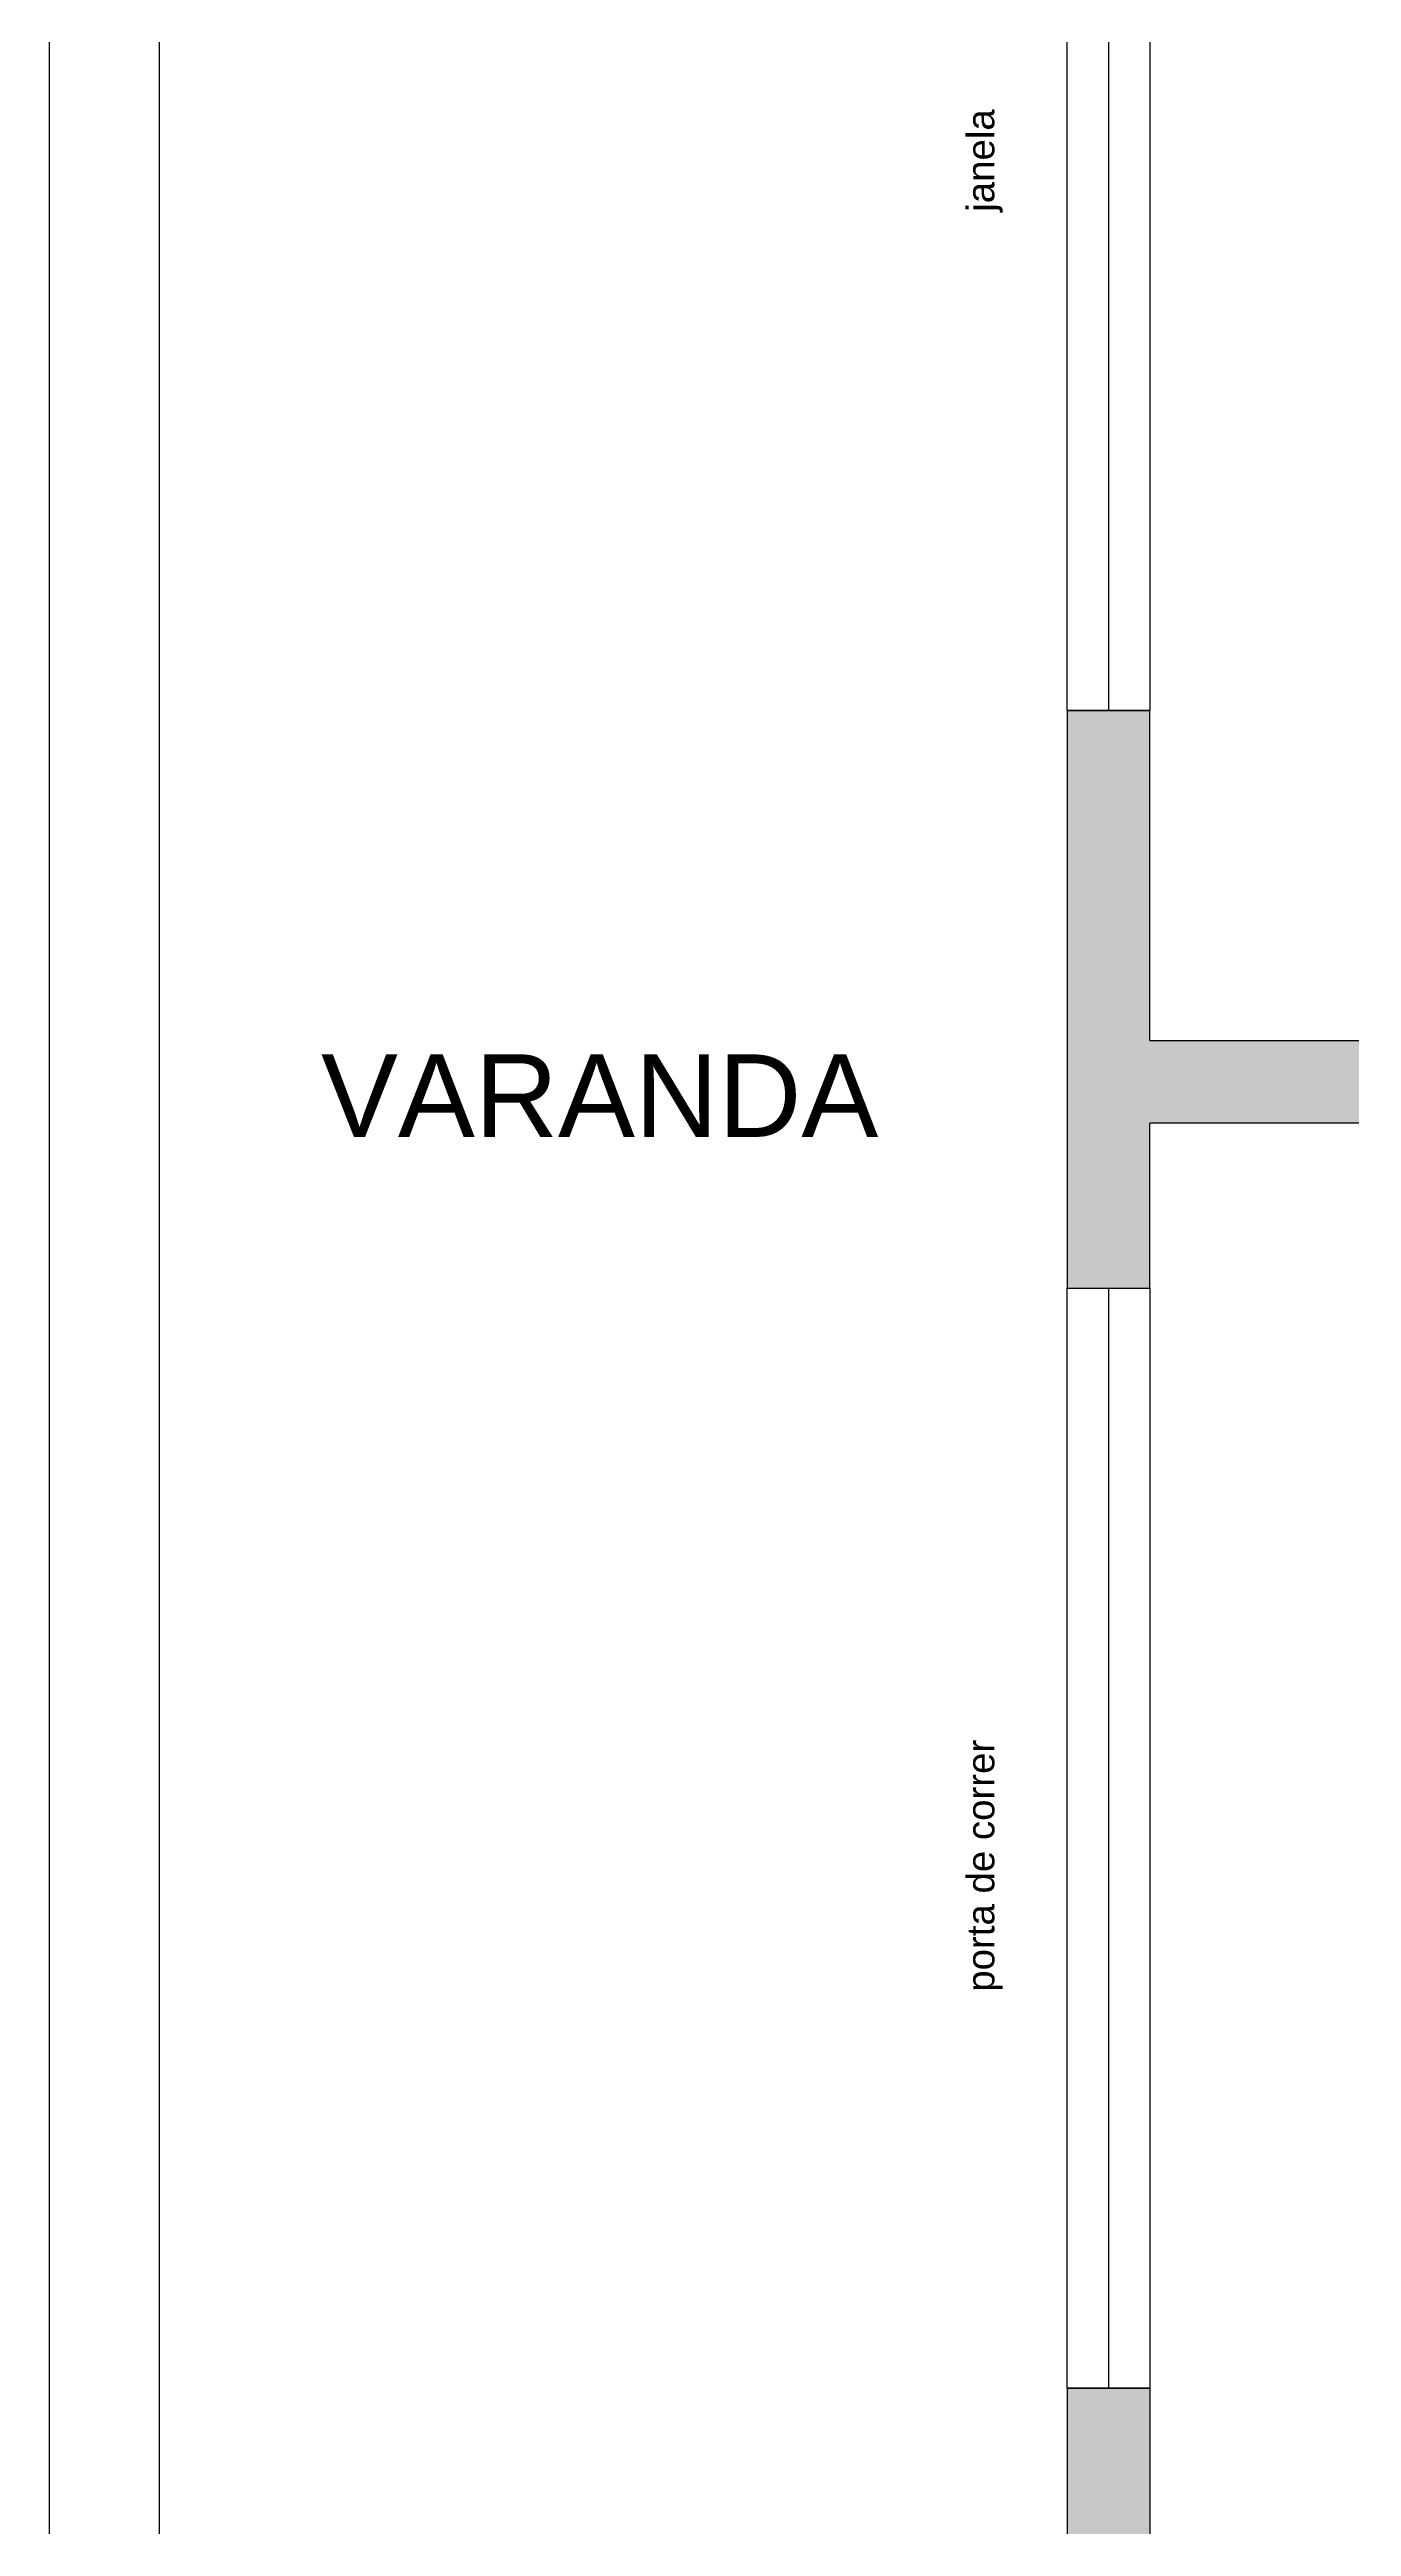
# Model space of a CAD drawing. Header units: metres. Extents: x -6.6 to 15, y 0 to 10.8.
# Drawn here: x 0 to 2.367, y 2.399 to 6.902 of the extents above; entities that cross this region are included whole.
import ezdxf

# ---------------------------------------------------------------- set-up
doc = ezdxf.new("R2010")
doc.units = ezdxf.units.M
for name, color, linetype, lineweight, true_color in [('1 - paredes', 7, 'Continuous', 25, 0x000000), ('2 - portas e janelas', 1, 'Continuous', 25, 0xff0000), ('6 - legendas', 7, 'Continuous', 25, 0x000000)]:
    doc.layers.add(name, color=color, linetype=linetype, lineweight=lineweight, true_color=true_color)
doc.styles.add('textstyle10', font='')
doc.styles.add('textstyle14', font='')
doc.styles.add('textstyle19', font='')
doc.styles.get('textstyle10').set_extended_font_data('Arial')
doc.styles.get('textstyle14').set_extended_font_data('Arial')
doc.styles.get('textstyle19').set_extended_font_data('Arial')

msp = doc.modelspace()

# ---------------------------------------------------------------- hatches: boundary and pattern name
at = {"layer": '1 - paredes', "true_color": 0xa0a0a4}
for points in [[(5.8, 4.95), (2, 4.95), (2, 4.65), (1.85, 4.65), (1.85, 4.95), (1.85, 5.7), (2, 5.7), (2, 5.1), (5.65, 5.1), (5.65, 6.7), (5.8, 6.7)], [(2, 2.15), (1.85, 2.15), (1.85, 2.65), (2, 2.65)]]:
    msp.add_hatch(color=252, dxfattribs=at).paths.add_polyline_path(points)

# ---------------------------------------------------------------- linework, layer by layer
at = {"layer": '1 - paredes'}
for p, q in [((0, 0.2), (0, 9)), ((0.2, 0.2), (0.2, 8.8)), ((2, 5.7), (1.85, 5.7)), ((1.85, 5.7), (1.85, 4.95)), ((2, 5.1), (2, 5.7)), ((2, 5.1), (5.65, 5.1)), ((1.85, 4.95), (1.85, 4.65)), ((5.8, 4.95), (2, 4.95)), ((2, 4.65), (2, 4.95)), ((1.85, 4.65), (2, 4.65)), ((2, 2.65), (1.85, 2.65)), ((1.85, 2.65), (1.85, 2.15)), ((2, 2.65), (2, 2.15))]:
    msp.add_line(p, q, dxfattribs=at)
at = {"layer": '2 - portas e janelas', "color": 5, "true_color": 0x0000ff}
for p, q in [((1.85, 5.7), (1.85, 7.7)), ((1.925, 7.7), (1.925, 5.7)), ((2, 7.7), (2, 5.7)), ((1.85, 5.7), (2, 5.7))]:
    msp.add_line(p, q, dxfattribs=at)
at = {"layer": '2 - portas e janelas'}
for p, q in [((1.85, 2.65), (1.85, 4.65)), ((1.85, 2.65), (1.85, 4.65)), ((1.85, 4.65), (2, 4.65)), ((1.85, 4.65), (2, 4.65)), ((1.925, 4.65), (1.925, 2.65)), ((1.925, 4.65), (1.925, 2.65)), ((2, 4.65), (2, 2.65)), ((2, 4.65), (2, 2.65)), ((1.85, 2.65), (2, 2.65)), ((1.85, 2.65), (2, 2.65)), ((2, 2.4), (2, 2.4))]:
    msp.add_line(p, q, dxfattribs=at)

# ---------------------------------------------------------------- texts
at = {"layer": '6 - legendas', "char_height": 0.01, "attachment_point": 5, "rotation": 90}
for s, insert, style in [('\\H0.05;janela', (1.7, 6.7), 'textstyle10'), ('\\H0.05;porta de correr', (1.7, 3.6), 'textstyle19')]:
    msp.add_mtext(s, dxfattribs=dict(at, insert=insert, style=style))
at = {"layer": '6 - legendas', "insert": (1, 5), "char_height": 0.01, "attachment_point": 5, "style": 'textstyle14'}
msp.add_mtext('\\H0.15;VARANDA', dxfattribs=at)

doc.saveas('drawing.dxf')
